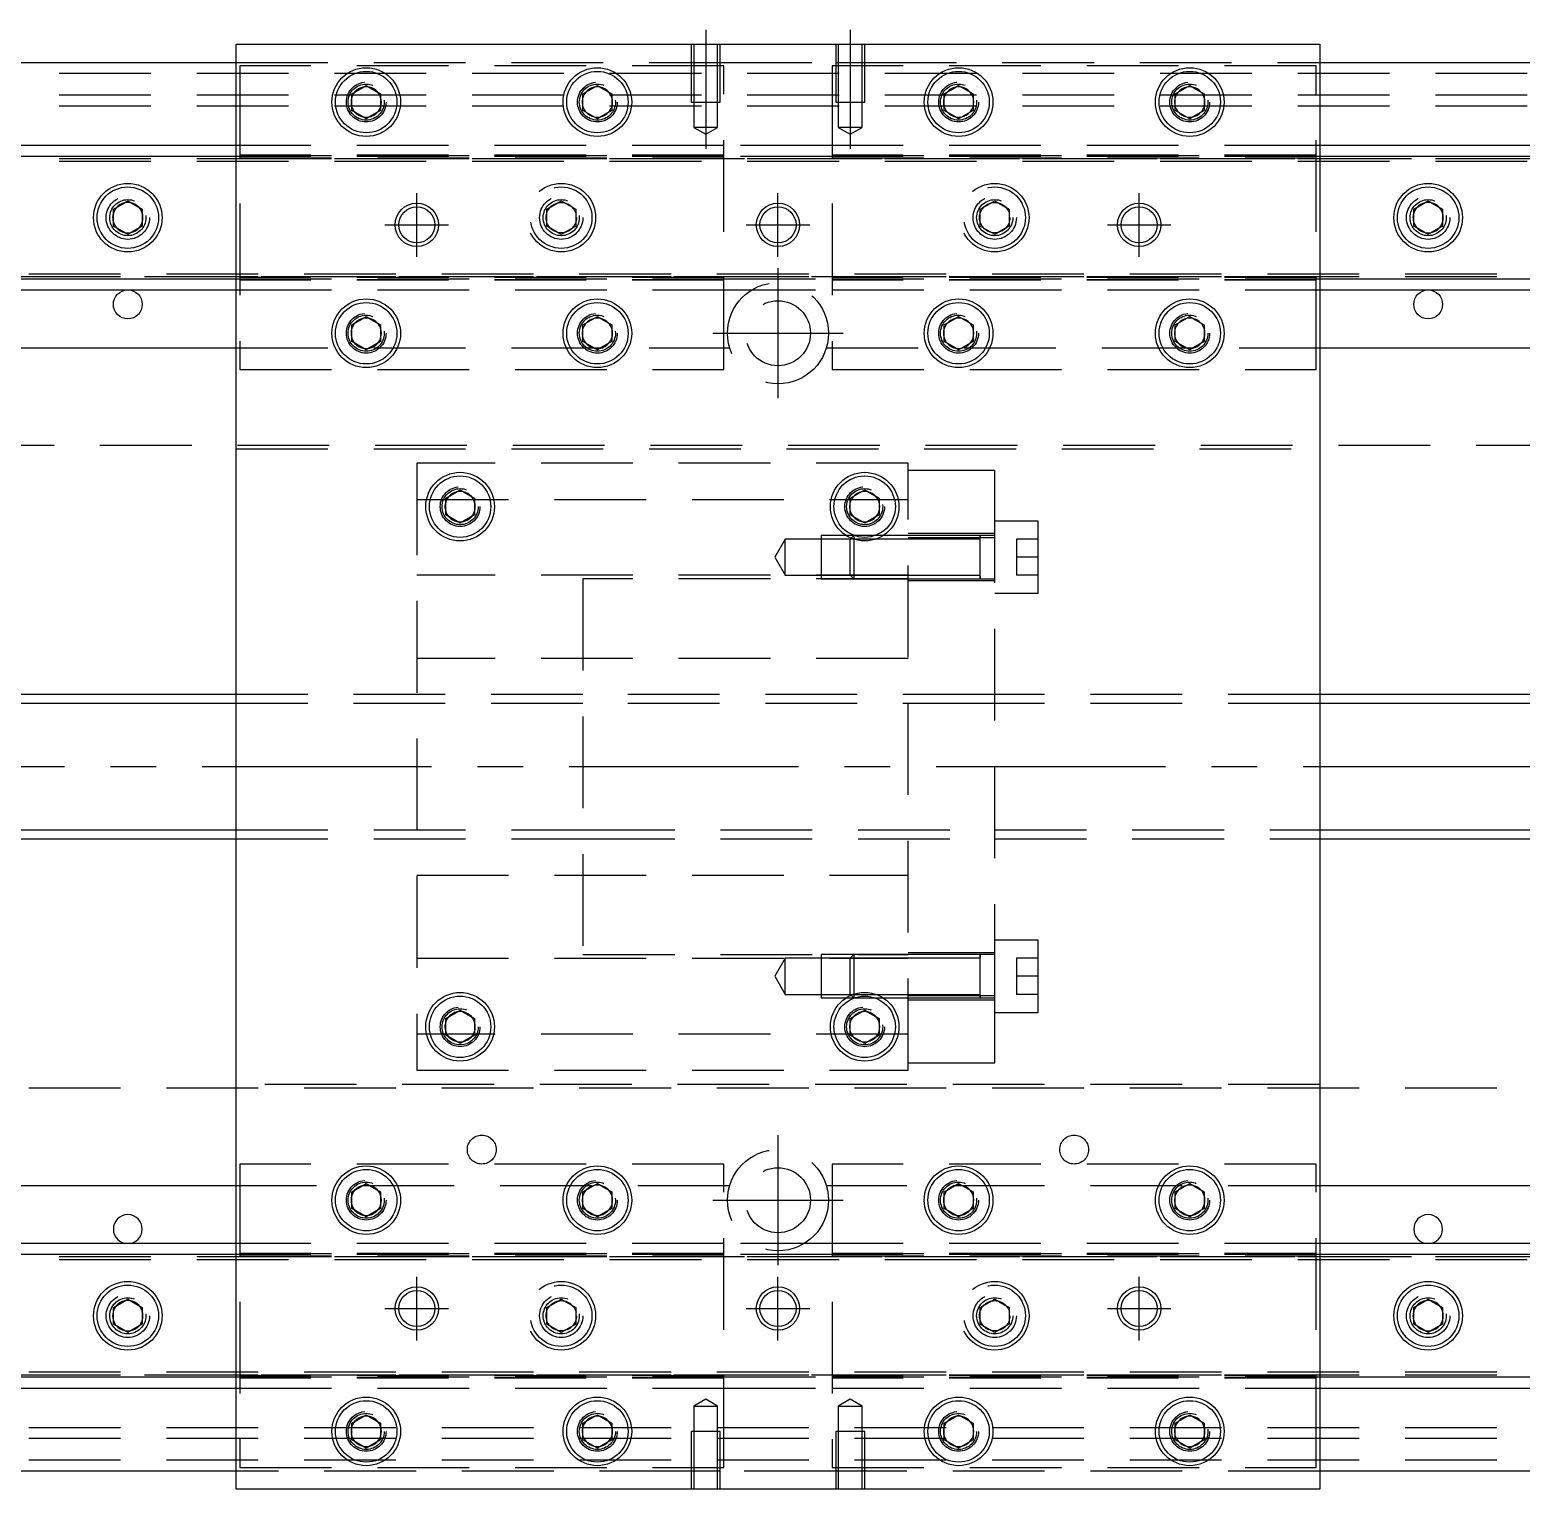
# Model space of a CAD drawing. Extents: x -20 to 803, y -295 to 102.
# Drawn here: x 186.4 to 392.9, y -100 to 102 of the extents above; entities that cross this region are included whole.
import ezdxf

# ---------------------------------------------------------------- set-up
doc = ezdxf.new("R2010")
doc.units = 0
doc.linetypes.add('CENTER', pattern=[50.8, 31.75, -6.35, 6.35, -6.35])
doc.linetypes.add('DASHED', pattern=[19.05, 12.7, -6.35])
doc.layers.get('0').update_dxf_attribs({"linetype": 'CONTINUOUS'})
doc.layers.add('CENTER', color=1, linetype='CENTER')

msp = doc.modelspace()

# ---------------------------------------------------------------- linework, layer by layer
at = {"color": 7, "linetype": 'CONTINUOUS'}
for p, q in [((215, -100), (215, 100)), ((215, 100), (365, 100)), ((365, 100), (365, -100)), ((0, 97.5), (215, 97.5)), ((365, 97.5), (580, 97.5)), ((231, 93.1547), (233, 94.309402)), ((231, 90.8453), (231, 93.1547)), ((233, 94.309402), (235, 93.1547)), ((235, 93.1547), (235, 90.8453)), ((263, 93.1547), (265, 94.309402)), ((263, 90.8453), (263, 93.1547)), ((265, 94.309402), (267, 93.1547)), ((267, 93.1547), (267, 90.8453)), ((313, 93.1547), (315, 94.309402)), ((313, 90.8453), (313, 93.1547)), ((315, 94.309402), (317, 93.1547)), ((317, 93.1547), (317, 90.8453)), ((345, 93.1547), (347, 94.309402)), ((345, 90.8453), (345, 93.1547)), ((347, 94.309402), (349, 93.1547)), ((349, 93.1547), (349, 90.8453)), ((233, 89.690598), (231, 90.8453)), ((235, 90.8453), (233, 89.690598)), ((265, 89.690598), (263, 90.8453)), ((267, 90.8453), (265, 89.690598)), ((315, 89.690598), (313, 90.8453)), ((317, 90.8453), (315, 89.690598)), ((347, 89.690598), (345, 90.8453)), ((349, 90.8453), (347, 89.690598)), ((215, 86), (0, 86)), ((580, 86), (365, 86)), ((215, 84.460392), (0, 84.460392)), ((580, 84.460392), (365, 84.460392)), ((198, 77.1547), (200, 78.309402)), ((198, 74.8453), (198, 77.1547)), ((200, 78.309402), (202, 77.1547)), ((202, 77.1547), (202, 74.8453)), ((378, 77.1547), (380, 78.309402)), ((378, 74.8453), (378, 77.1547)), ((380, 78.309402), (382, 77.1547)), ((382, 77.1547), (382, 74.8453)), ((200, 73.690598), (198, 74.8453)), ((202, 74.8453), (200, 73.690598)), ((380, 73.690598), (378, 74.8453)), ((382, 74.8453), (380, 73.690598)), ((0, 67.539608), (215, 67.539608)), ((365, 67.539608), (580, 67.539608)), ((0, 66), (215, 66)), ((365, 66), (580, 66)), ((231, 61.1547), (233, 62.309402)), ((233, 62.309402), (235, 61.1547)), ((263, 61.1547), (265, 62.309402)), ((265, 62.309402), (267, 61.1547)), ((313, 61.1547), (315, 62.309402)), ((315, 62.309402), (317, 61.1547)), ((345, 61.1547), (347, 62.309402)), ((347, 62.309402), (349, 61.1547)), ((231, 58.8453), (231, 61.1547)), ((235, 61.1547), (235, 58.8453)), ((263, 58.8453), (263, 61.1547)), ((267, 61.1547), (267, 58.8453)), ((313, 58.8453), (313, 61.1547)), ((317, 61.1547), (317, 58.8453)), ((345, 58.8453), (345, 61.1547)), ((349, 61.1547), (349, 58.8453)), ((176.708204, 58), (215, 58)), ((233, 57.690598), (231, 58.8453)), ((235, 58.8453), (233, 57.690598)), ((265, 57.690598), (263, 58.8453)), ((267, 58.8453), (265, 57.690598)), ((315, 57.690598), (313, 58.8453)), ((317, 58.8453), (315, 57.690598)), ((347, 57.690598), (345, 58.8453)), ((349, 58.8453), (347, 57.690598)), ((365, 58), (403.291796, 58)), ((244, 37.1547), (246, 38.309402)), ((246, 38.309402), (248, 37.1547)), ((300, 37.1547), (302, 38.309402)), ((302, 38.309402), (304, 37.1547)), ((244, 34.8453), (244, 37.1547)), ((248, 37.1547), (248, 34.8453)), ((300, 34.8453), (300, 37.1547)), ((304, 37.1547), (304, 34.8453)), ((246, 33.690598), (244, 34.8453)), ((248, 34.8453), (246, 33.690598)), ((302, 33.690598), (300, 34.8453)), ((304, 34.8453), (302, 33.690598)), ((318, 26.011846), (318, 26.012874)), ((215, 10), (28, 10)), ((523, 10), (365, 10)), ((28, -10), (215, -10)), ((365, -10), (523, -10)), ((300, -31.511852), (300.44468, -31.511852)), ((244, -34.8453), (246, -33.690598)), ((244, -37.1547), (244, -34.8453)), ((246, -33.690598), (248, -34.8453)), ((248, -34.8453), (248, -37.1547)), ((300, -34.8453), (302, -33.690598)), ((300, -37.1547), (300, -34.8453)), ((302, -33.690598), (304, -34.8453)), ((304, -34.8453), (304, -37.1547)), ((246, -38.309402), (244, -37.1547)), ((248, -37.1547), (246, -38.309402)), ((302, -38.309402), (300, -37.1547)), ((304, -37.1547), (302, -38.309402)), ((231, -58.8453), (233, -57.690598)), ((233, -57.690598), (235, -58.8453)), ((263, -58.8453), (265, -57.690598)), ((265, -57.690598), (267, -58.8453)), ((313, -58.8453), (315, -57.690598)), ((315, -57.690598), (317, -58.8453)), ((345, -58.8453), (347, -57.690598)), ((347, -57.690598), (349, -58.8453)), ((215, -58), (176.708204, -58)), ((231, -61.1547), (231, -58.8453)), ((235, -58.8453), (235, -61.1547)), ((263, -61.1547), (263, -58.8453)), ((267, -58.8453), (267, -61.1547)), ((313, -61.1547), (313, -58.8453)), ((317, -58.8453), (317, -61.1547)), ((345, -61.1547), (345, -58.8453)), ((349, -58.8453), (349, -61.1547)), ((403.291796, -58), (365, -58)), ((233, -62.309402), (231, -61.1547)), ((235, -61.1547), (233, -62.309402)), ((265, -62.309402), (263, -61.1547)), ((267, -61.1547), (265, -62.309402)), ((315, -62.309402), (313, -61.1547)), ((317, -61.1547), (315, -62.309402)), ((347, -62.309402), (345, -61.1547)), ((349, -61.1547), (347, -62.309402)), ((215, -66), (0, -66)), ((580, -66), (365, -66)), ((215, -67.539608), (0, -67.539608)), ((580, -67.539608), (365, -67.539608)), ((198, -74.8453), (200, -73.690598)), ((200, -73.690598), (202, -74.8453)), ((378, -74.8453), (380, -73.690598)), ((380, -73.690598), (382, -74.8453)), ((198, -77.1547), (198, -74.8453)), ((202, -74.8453), (202, -77.1547)), ((378, -77.1547), (378, -74.8453)), ((382, -74.8453), (382, -77.1547)), ((200, -78.309402), (198, -77.1547)), ((202, -77.1547), (200, -78.309402)), ((380, -78.309402), (378, -77.1547)), ((382, -77.1547), (380, -78.309402)), ((0, -84.460392), (215, -84.460392)), ((365, -84.460392), (580, -84.460392)), ((0, -86), (215, -86)), ((365, -86), (580, -86)), ((231, -90.8453), (233, -89.690598)), ((233, -89.690598), (235, -90.8453)), ((263, -90.8453), (265, -89.690598)), ((265, -89.690598), (267, -90.8453)), ((313, -90.8453), (315, -89.690598)), ((315, -89.690598), (317, -90.8453)), ((345, -90.8453), (347, -89.690598)), ((347, -89.690598), (349, -90.8453)), ((231, -93.1547), (231, -90.8453)), ((235, -90.8453), (235, -93.1547)), ((263, -93.1547), (263, -90.8453)), ((267, -90.8453), (267, -93.1547)), ((313, -93.1547), (313, -90.8453)), ((317, -90.8453), (317, -93.1547)), ((345, -93.1547), (345, -90.8453)), ((349, -90.8453), (349, -93.1547)), ((233, -94.309402), (231, -93.1547)), ((235, -93.1547), (233, -94.309402)), ((265, -94.309402), (263, -93.1547)), ((267, -93.1547), (265, -94.309402)), ((315, -94.309402), (313, -93.1547)), ((317, -93.1547), (315, -94.309402)), ((347, -94.309402), (345, -93.1547)), ((349, -93.1547), (347, -94.309402)), ((215, -97.5), (0, -97.5)), ((580, -97.5), (365, -97.5)), ((365, -100), (215, -100))]:
    msp.add_line(p, q, dxfattribs=at)
at = {"color": 3, "linetype": 'DASHED'}
for p, q in [((278.000006, 100), (278.000006, 92)), ((278.35, 100), (278.35, 92)), ((281.65, 92), (281.65, 100)), ((281.999994, 92), (281.999994, 100)), ((298.000006, 100), (298.000006, 92)), ((298.35, 100), (298.35, 92)), ((301.65, 92), (301.65, 100)), ((301.999994, 92), (301.999994, 100)), ((215, 97.5), (278.000006, 97.5)), ((278.000006, 97.5), (281.999994, 97.5)), ((281.999994, 97.5), (298.000006, 97.5)), ((298.000006, 97.5), (301.999994, 97.5)), ((301.999994, 97.5), (365, 97.5)), ((0, 96), (580, 96)), ((215.5, 97), (215.5, 55)), ((282.5, 97), (215.5, 97)), ((282.5, 55), (282.5, 97)), ((364.5, 97), (297.5, 97)), ((297.5, 97), (297.5, 55)), ((364.5, 55), (364.5, 97)), ((0, 93), (580, 93)), ((0, 91.5), (580, 91.5)), ((235.483582, 92.286038), (235.5, 92)), ((267.483582, 92.286038), (267.5, 92)), ((278.000006, 92), (281.999994, 92)), ((278.35, 92), (278.35, 88.5)), ((281.65, 88.5), (281.65, 92)), ((298.000006, 92), (301.999994, 92)), ((298.35, 92), (298.35, 88.5)), ((301.65, 88.5), (301.65, 92)), ((317.483582, 92.286038), (317.5, 92)), ((349.483582, 92.286038), (349.5, 92)), ((281.65, 88.5), (278.35, 88.5)), ((278.35, 88.5), (280, 87.547372)), ((280, 87.547372), (281.65, 88.5)), ((301.65, 88.5), (298.35, 88.5)), ((298.35, 88.5), (300, 87.547372)), ((300, 87.547372), (301.65, 88.5)), ((215.5, 86), (215, 86)), ((282.5, 86), (215.5, 86)), ((282.5, 84.643014), (215.5, 84.643014)), ((297.5, 86), (282.5, 86)), ((364.5, 86), (297.5, 86)), ((364.5, 84.643014), (297.5, 84.643014)), ((365, 86), (364.5, 86)), ((0, 84.204452), (215, 84.204452)), ((0, 84.2), (580, 84.2)), ((0, 83.8), (580, 83.8)), ((215.5, 84.460392), (215, 84.460392)), ((215, 84.204452), (215.5, 84.204452)), ((215.5, 84.6), (282.5, 84.6)), ((282.5, 84.460392), (215.5, 84.460392)), ((215.5, 84.3), (282.5, 84.3)), ((215.5, 84.204452), (364.5, 84.204452)), ((297.5, 84.460392), (282.5, 84.460392)), ((297.5, 84.6), (364.5, 84.6)), ((364.5, 84.460392), (297.5, 84.460392)), ((297.5, 84.3), (364.5, 84.3)), ((365, 84.460392), (364.5, 84.460392)), ((364.5, 84.204452), (365, 84.204452)), ((365, 84.204452), (580, 84.204452)), ((258, 77.1547), (260, 78.309402)), ((258, 74.8453), (258, 77.1547)), ((260, 78.309402), (262, 77.1547)), ((262, 77.1547), (262, 74.8453)), ((318, 77.1547), (320, 78.309402)), ((318, 74.8453), (318, 77.1547)), ((320, 78.309402), (322, 77.1547)), ((322, 77.1547), (322, 74.8453)), ((202.483582, 76.286038), (202.5, 76)), ((260, 73.690598), (258, 74.8453)), ((262, 74.8453), (260, 73.690598)), ((262.483582, 76.286038), (262.5, 76)), ((317.5, 76), (317.518502, 76.303588)), ((320, 73.690598), (318, 74.8453)), ((322, 74.8453), (320, 73.690598)), ((382.483582, 76.286038), (382.5, 76)), ((580, 68.2), (0, 68.2)), ((580, 67.8), (0, 67.8)), ((215, 67.795548), (0, 67.795548)), ((215.5, 67.795548), (215, 67.795548)), ((215, 67.539608), (215.5, 67.539608)), ((364.5, 67.795548), (215.5, 67.795548)), ((282.5, 67.7), (215.5, 67.7)), ((215.5, 67.539608), (282.5, 67.539608)), ((282.5, 67.4), (215.5, 67.4)), ((282.5, 67.356986), (215.5, 67.356986)), ((282.5, 67.539608), (297.5, 67.539608)), ((364.5, 67.7), (297.5, 67.7)), ((297.5, 67.539608), (364.5, 67.539608)), ((364.5, 67.4), (297.5, 67.4)), ((364.5, 67.356986), (297.5, 67.356986)), ((365, 67.795548), (364.5, 67.795548)), ((364.5, 67.539608), (365, 67.539608)), ((580, 67.795548), (365, 67.795548)), ((215, 66), (215.5, 66)), ((215.5, 66), (282.5, 66)), ((282.5, 66), (297.5, 66)), ((297.5, 66), (364.5, 66)), ((364.5, 66), (365, 66)), ((235.483582, 60.286038), (235.5, 60)), ((267.483582, 60.286038), (267.5, 60)), ((317.483582, 60.286038), (317.5, 60)), ((344.5, 60), (344.512884, 60.253488)), ((215, 58), (283.291796, 58)), ((296.708204, 58), (365, 58)), ((215.5, 55), (282.5, 55)), ((297.5, 55), (364.5, 55)), ((5.640312, 44.5), (580, 44.5)), ((215, 44), (365, 44)), ((308, 42), (240, 42)), ((240, 42), (240, -42)), ((308, -42), (308, 42)), ((320, 41), (308, 41)), ((320, 31.701734), (320, 41)), ((240, 37), (308, 37)), ((243.5, 36), (243.512884, 36.253488)), ((304.483582, 36.286038), (304.5, 36)), ((326, 34.011852), (320, 34.011852)), ((326, 24.011852), (326, 34.011852)), ((291, 31.511852), (289.556624, 29.011852)), ((291, 26.511852), (291, 31.511852)), ((296, 31.511852), (291, 31.511852)), ((296, 32.011846), (296, 26.011856)), ((299.419858, 32.011846), (296, 32.011846)), ((299.99998, 31.511852), (296, 31.511852)), ((300.49998, 32.011846), (299.419858, 32.011846)), ((300.124214, 31.636066), (300, 31.511852)), ((300, 26.511852), (300, 31.511852)), ((300.44468, 31.511852), (300, 31.511852)), ((300.5, 32.011852), (300.124214, 31.636066)), ((303.55532, 31.511852), (300.44468, 31.511852)), ((300.531284, 32.011846), (300.499994, 32.011846)), ((300.5, 32.011852), (300.5, 31.49306)), ((300.53127, 32.011852), (300.5, 32.011852)), ((300.5, 31.49306), (300.5, 26.011852)), ((303.46873, 32.011852), (300.53127, 32.011852)), ((303.468716, 32.011846), (300.531284, 32.011846)), ((304.580142, 32.011846), (303.468716, 32.011846)), ((304.580148, 32.011852), (303.46873, 32.011852)), ((308, 31.511852), (303.55532, 31.511852)), ((308, 32.011846), (304.580142, 32.011846)), ((308, 32.011852), (304.580148, 32.011852)), ((320, 32.261852), (308, 32.261852)), ((320, 31.701734), (308, 31.701734)), ((318.005, 32.011852), (308.00002, 32.011852)), ((318, 31.511852), (308.00002, 31.511852)), ((320, 32.011852), (317.995, 32.011852)), ((318, 31.662054), (318, 32.011852)), ((318, 32.011852), (318, 31.662054)), ((318, 26.361648), (318, 31.662054)), ((320, -31.701734), (320, 31.701734)), ((323, 31.511852), (323, 29.011852)), ((326, 31.511852), (323, 31.511852)), ((289.556624, 29.011852), (291, 26.511852)), ((326, 29.011852), (323, 29.011852)), ((323, 29.011852), (323, 26.511852)), ((308, 26.5), (240, 26.5)), ((263, 26), (263, -26)), ((308, 26), (263, 26)), ((291, 26.511852), (296, 26.511852)), ((296, 26.511852), (299.99998, 26.511852)), ((296, 26.011856), (300.49998, 26.011856)), ((300, 26.511852), (308, 26.511852)), ((300, 26.511852), (300.5, 26.011852)), ((300.5, 26.011856), (308, 26.011856)), ((300.5, 26.011852), (308, 26.011852)), ((308, 25.761852), (320, 25.761852)), ((308.00002, 26.511852), (318, 26.511852)), ((308.00002, 26.011852), (318.005, 26.011852)), ((317.995, 26.011852), (320, 26.011852)), ((318, 26.011852), (318, 26.361648)), ((318, 26.361648), (318, 26.011852)), ((326, 26.511852), (323, 26.511852)), ((320, 24.011852), (326, 24.011852)), ((308, 15), (240, 15)), ((262.99998, 10), (215, 10)), ((262.99998, 8.75), (215, 8.75)), ((320, 10), (263, 10)), ((320, 8.75), (263, 8.75)), ((365, 10), (320.00002, 10)), ((365, 8.75), (320.00002, 8.75)), ((215, -8.75), (262.99998, -8.75)), ((215, -10), (262.99998, -10)), ((263, -8.75), (320, -8.75)), ((263, -10), (320, -10)), ((320.00002, -8.75), (365, -8.75)), ((320.00002, -10), (365, -10)), ((240, -15), (308, -15)), ((326, -24.011852), (320, -24.011852)), ((326, -34.011852), (326, -24.011852)), ((240, -26.5), (308, -26.5)), ((263, -26), (308, -26)), ((291, -26.511852), (289.556624, -29.011852)), ((291, -31.511852), (291, -26.511852)), ((296, -26.511852), (291, -26.511852)), ((296, -26.011856), (296, -32.011846)), ((300.49998, -26.011856), (296, -26.011856)), ((299.99998, -26.511852), (296, -26.511852)), ((300.5, -26.011852), (300, -26.511852)), ((300, -31.511852), (300, -26.511852)), ((308, -26.511852), (300, -26.511852)), ((300.5, -26.011852), (300.5, -31.49306)), ((308, -26.011852), (300.5, -26.011852)), ((308, -26.011856), (300.5, -26.011856)), ((320, -25.761852), (308, -25.761852)), ((318.005, -26.011852), (308.00002, -26.011852)), ((318, -26.511852), (308.00002, -26.511852)), ((320, -26.011852), (317.995, -26.011852)), ((318, -26.511852), (318, -26.011846)), ((318, -26.361648), (318, -26.011852)), ((318, -26.011852), (318, -26.361648)), ((318, -31.662054), (318, -26.361648)), ((323, -26.511852), (323, -29.011852)), ((326, -26.511852), (323, -26.511852)), ((289.556624, -29.011852), (291, -31.511852)), ((326, -29.011852), (323, -29.011852)), ((323, -29.011852), (323, -31.511852)), ((291, -31.511852), (296, -31.511852)), ((296, -31.511852), (299.99998, -31.511852)), ((296, -32.011846), (299.419858, -32.011846)), ((299.419858, -32.011846), (300.49998, -32.011846)), ((300, -31.511852), (300.124214, -31.636066)), ((300.124214, -31.636066), (300.5, -32.011852)), ((300.44468, -31.511852), (303.55532, -31.511852)), ((300.499994, -32.011846), (300.531284, -32.011846)), ((300.5, -31.49306), (300.5, -32.011852)), ((300.5, -32.011852), (300.53127, -32.011852)), ((300.53127, -32.011852), (303.46873, -32.011852)), ((300.531284, -32.011846), (303.468716, -32.011846)), ((303.468716, -32.011846), (304.580142, -32.011846)), ((303.46873, -32.011852), (304.580148, -32.011852)), ((303.55532, -31.511852), (308, -31.511852)), ((304.580142, -32.011846), (308, -32.011846)), ((304.580148, -32.011852), (308, -32.011852)), ((320, -31.701734), (308, -31.701734)), ((320, -31.701734), (308, -31.701734)), ((308, -32.261852), (320, -32.261852)), ((308.00002, -31.511852), (318, -31.511852)), ((308.00002, -32.011852), (318.005, -32.011852)), ((317.995, -32.011852), (320, -32.011852)), ((318, -32.011856), (318, -31.511852)), ((318, -32.011852), (318, -31.662054)), ((318, -31.662054), (318, -32.011852)), ((320, -41), (320, -31.701734)), ((326, -31.511852), (323, -31.511852)), ((320, -34.011852), (326, -34.011852)), ((308, -37), (240, -37)), ((243.5, -36), (243.512884, -35.746512)), ((304.483582, -35.713962), (304.5, -36)), ((308, -41), (320, -41)), ((240, -42), (308, -42)), ((580, -44.5), (5.640312, -44.5)), ((365, -44), (215, -44)), ((282.5, -55), (215.5, -55)), ((215.5, -55), (215.5, -97)), ((282.5, -97), (282.5, -55)), ((364.5, -55), (297.5, -55)), ((297.5, -55), (297.5, -97)), ((364.5, -97), (364.5, -55)), ((283.291796, -58), (215, -58)), ((235.483582, -59.713962), (235.5, -60)), ((267.483582, -59.713962), (267.5, -60)), ((365, -58), (296.708204, -58)), ((317.483582, -59.713962), (317.5, -60)), ((349.483582, -59.713962), (349.5, -60)), ((215.5, -66), (215, -66)), ((282.5, -66), (215.5, -66)), ((297.5, -66), (282.5, -66)), ((364.5, -66), (297.5, -66)), ((365, -66), (364.5, -66)), ((0, -67.795548), (215, -67.795548)), ((0, -67.8), (580, -67.8)), ((215.5, -67.539608), (215, -67.539608)), ((215, -67.795548), (215.5, -67.795548)), ((282.5, -67.356986), (215.5, -67.356986)), ((215.5, -67.4), (282.5, -67.4)), ((282.5, -67.539608), (215.5, -67.539608)), ((215.5, -67.7), (282.5, -67.7)), ((215.5, -67.795548), (364.5, -67.795548)), ((297.5, -67.539608), (282.5, -67.539608)), ((364.5, -67.356986), (297.5, -67.356986)), ((297.5, -67.4), (364.5, -67.4)), ((364.5, -67.539608), (297.5, -67.539608)), ((297.5, -67.7), (364.5, -67.7)), ((365, -67.539608), (364.5, -67.539608)), ((364.5, -67.795548), (365, -67.795548)), ((365, -67.795548), (580, -67.795548)), ((0, -68.2), (580, -68.2)), ((258, -74.8453), (260, -73.690598)), ((260, -73.690598), (262, -74.8453)), ((318, -74.8453), (320, -73.690598)), ((320, -73.690598), (322, -74.8453)), ((202.483582, -75.713962), (202.5, -76)), ((258, -77.1547), (258, -74.8453)), ((262, -74.8453), (262, -77.1547)), ((262.483582, -75.713962), (262.5, -76)), ((317.5, -76), (317.518502, -75.696412)), ((318, -77.1547), (318, -74.8453)), ((322, -74.8453), (322, -77.1547)), ((382.483582, -75.713962), (382.5, -76)), ((260, -78.309402), (258, -77.1547)), ((262, -77.1547), (260, -78.309402)), ((320, -78.309402), (318, -77.1547)), ((322, -77.1547), (320, -78.309402)), ((580, -83.8), (0, -83.8)), ((580, -84.2), (0, -84.2)), ((215, -84.204452), (0, -84.204452)), ((215.5, -84.204452), (215, -84.204452)), ((215, -84.460392), (215.5, -84.460392)), ((364.5, -84.204452), (215.5, -84.204452)), ((282.5, -84.3), (215.5, -84.3)), ((215.5, -84.460392), (282.5, -84.460392)), ((282.5, -84.6), (215.5, -84.6)), ((282.5, -84.460392), (297.5, -84.460392)), ((364.5, -84.3), (297.5, -84.3)), ((297.5, -84.460392), (364.5, -84.460392)), ((364.5, -84.6), (297.5, -84.6)), ((365, -84.204452), (364.5, -84.204452)), ((364.5, -84.460392), (365, -84.460392)), ((580, -84.204452), (365, -84.204452)), ((215, -86), (215.5, -86)), ((282.5, -84.643014), (215.5, -84.643014)), ((215.5, -86), (282.5, -86)), ((282.5, -86), (297.5, -86)), ((364.5, -84.643014), (297.5, -84.643014)), ((297.5, -86), (364.5, -86)), ((364.5, -86), (365, -86)), ((280, -87.547372), (278.35, -88.5)), ((278.35, -88.5), (281.65, -88.5)), ((278.35, -88.5), (278.35, -92)), ((281.65, -88.5), (280, -87.547372)), ((281.65, -92), (281.65, -88.5)), ((300, -87.547372), (298.35, -88.5)), ((298.35, -88.5), (301.65, -88.5)), ((298.35, -88.5), (298.35, -92)), ((301.65, -88.5), (300, -87.547372)), ((301.65, -92), (301.65, -88.5)), ((580, -91.5), (0, -91.5)), ((230.5, -92), (230.512884, -91.746512)), ((262.5, -92), (262.518502, -91.696412)), ((281.999994, -92), (278.000006, -92)), ((278.000006, -92), (278.000006, -100)), ((278.35, -92), (278.35, -100)), ((281.65, -100), (281.65, -92)), ((281.999994, -100), (281.999994, -92)), ((301.999994, -92), (298.000006, -92)), ((298.000006, -92), (298.000006, -100)), ((298.35, -92), (298.35, -100)), ((301.65, -100), (301.65, -92)), ((301.999994, -100), (301.999994, -92)), ((312.5, -92), (312.518502, -91.696412)), ((349.483582, -91.713962), (349.5, -92)), ((580, -93), (0, -93)), ((580, -96), (0, -96)), ((215.5, -97), (282.5, -97)), ((297.5, -97), (364.5, -97)), ((278.000006, -97.5), (215, -97.5)), ((281.999994, -97.5), (278.000006, -97.5)), ((298.000006, -97.5), (281.999994, -97.5)), ((301.999994, -97.5), (298.000006, -97.5)), ((365, -97.5), (301.999994, -97.5))]:
    msp.add_line(p, q, dxfattribs=at)
at = {"color": 3, "linetype": 'CONTINUOUS'}
for p, q in [((215, 8.75), (28, 8.75)), ((523, 8.75), (365, 8.75)), ((28, -8.75), (215, -8.75)), ((365, -8.75), (523, -8.75))]:
    msp.add_line(p, q, dxfattribs=at)
at = {"color": 7, "linetype": 'CONTINUOUS'}
for centre, radius in [((233, 92), 4.75), ((233, 92), 4.25), ((265, 92), 4.75), ((265, 92), 4.25), ((315, 92), 4.75), ((315, 92), 4.25), ((347, 92), 4.75), ((347, 92), 4.25), ((200, 76), 4.75), ((380, 76), 4.75), ((200, 76), 4.25), ((380, 76), 4.25), ((240, 75), 2.5), ((290, 75), 3), ((290, 75), 2.5), ((340, 75), 2.5), ((200, 64), 2), ((233, 60), 4.75), ((233, 60), 4.25), ((265, 60), 4.75), ((265, 60), 4.25), ((315, 60), 4.75), ((315, 60), 4.25), ((347, 60), 4.75), ((347, 60), 4.25), ((380, 64), 2), ((246, 36), 4.75), ((246, 36), 4.25), ((302, 36), 4.75), ((302, 36), 4.25), ((246, -36), 4.75), ((246, -36), 4.25), ((302, -36), 4.75), ((302, -36), 4.25), ((233, -60), 4.75), ((265, -60), 4.75), ((315, -60), 4.75), ((347, -60), 4.75), ((233, -60), 4.25), ((265, -60), 4.25), ((315, -60), 4.25), ((347, -60), 4.25), ((200, -76), 4.75), ((200, -76), 4.25), ((290, -75), 3), ((380, -76), 4.75), ((380, -76), 4.25), ((240, -75), 2.5), ((290, -75), 2.5), ((340, -75), 2.5), ((233, -92), 4.75), ((233, -92), 4.25), ((265, -92), 4.75), ((265, -92), 4.25), ((315, -92), 4.75), ((315, -92), 4.25), ((347, -92), 4.75), ((347, -92), 4.25)]:
    msp.add_circle(centre, radius, dxfattribs=at)
at = {"color": 3, "linetype": 'DASHED'}
for centre, radius in [((233, 92), 2.75), ((233, 92), 2.5), ((265, 92), 2.75), ((265, 92), 2.5), ((315, 92), 2.75), ((315, 92), 2.5), ((347, 92), 2.75), ((347, 92), 2.5), ((260, 76), 4.75), ((320, 76), 4.75), ((200, 76), 3), ((200, 76), 2.5), ((260, 76), 4.25), ((260, 76), 3), ((260, 76), 2.5), ((320, 76), 4.25), ((320, 76), 3), ((320, 76), 2.5), ((380, 76), 3), ((380, 76), 2.5), ((260, 76), 2.1), ((320, 76), 2.1), ((290, 60), 7), ((290, 60), 4.5), ((233, 60), 2.75), ((233, 60), 2.5), ((265, 60), 2.75), ((265, 60), 2.5), ((315, 60), 2.75), ((315, 60), 2.5), ((347, 60), 2.75), ((347, 60), 2.5), ((246, 36), 2.75), ((246, 36), 2.5), ((302, 36), 2.75), ((302, 36), 2.5), ((246, -36), 2.75), ((246, -36), 2.5), ((302, -36), 2.75), ((302, -36), 2.5), ((249, -53), 2), ((331, -53), 2), ((290, -60), 7), ((290, -60), 4.5), ((233, -60), 2.75), ((233, -60), 2.5), ((265, -60), 2.75), ((265, -60), 2.5), ((315, -60), 2.75), ((315, -60), 2.5), ((347, -60), 2.75), ((347, -60), 2.5), ((260, -76), 4.75), ((260, -76), 4.25), ((320, -76), 4.75), ((320, -76), 4.25), ((200, -76), 3), ((200, -76), 2.5), ((260, -76), 3), ((260, -76), 2.5), ((260, -76), 2.1), ((320, -76), 3), ((320, -76), 2.5), ((320, -76), 2.1), ((380, -76), 3), ((380, -76), 2.5), ((233, -92), 2.75), ((233, -92), 2.5), ((265, -92), 2.75), ((265, -92), 2.5), ((315, -92), 2.75), ((315, -92), 2.5), ((347, -92), 2.75), ((347, -92), 2.5)]:
    msp.add_circle(centre, radius, dxfattribs=at)
at = {"color": 3, "linetype": 'CONTINUOUS'}
for centre in [(240, 75), (340, 75), (240, -75), (340, -75)]:
    msp.add_circle(centre, 3, dxfattribs=at)
at = {"color": 7, "linetype": 'CONTINUOUS'}
for centre, radius, start, end in [((233, 92), 2.1, 137.75279, 162.24721), ((233, 92), 2.1, 102.24721, 137.75279), ((233, 92), 2.1, 77.75279, 102.24721), ((233, 92), 2.1, 42.24721, 77.75279), ((233, 92), 2.1, 17.75279, 42.24721), ((265, 92), 2.1, 137.75279, 162.24721), ((265, 92), 2.1, 102.24721, 137.75279), ((265, 92), 2.1, 77.75279, 102.24721), ((265, 92), 2.1, 42.24721, 77.75279), ((265, 92), 2.1, 17.75279, 42.24721), ((315, 92), 2.1, 137.75279, 162.24721), ((315, 92), 2.1, 102.24721, 137.75279), ((315, 92), 2.1, 77.75279, 102.24721), ((315, 92), 2.1, 42.24721, 77.75279), ((315, 92), 2.1, 17.75279, 42.24721), ((347, 92), 2.1, 137.75279, 162.24721), ((347, 92), 2.1, 102.24721, 137.75279), ((347, 92), 2.1, 77.75279, 102.24721), ((347, 92), 2.1, 42.24721, 77.75279), ((347, 92), 2.1, 17.75279, 42.24721), ((233, 92), 2.1, 162.24721, 180), ((233, 92), 2.1, 180, 197.75279), ((233, 92), 2.1, 197.75279, 222.24721), ((233, 92), 2.1, 317.75279, 342.24721), ((233, 92), 2.1, 342.24721, 17.75279), ((265, 92), 2.1, 162.24721, 180), ((265, 92), 2.1, 180, 197.75279), ((265, 92), 2.1, 197.75279, 222.24721), ((265, 92), 2.1, 317.75279, 342.24721), ((265, 92), 2.1, 342.24721, 17.75279), ((315, 92), 2.1, 162.24721, 180), ((315, 92), 2.1, 180, 197.75279), ((315, 92), 2.1, 197.75279, 222.24721), ((315, 92), 2.1, 317.75279, 342.24721), ((315, 92), 2.1, 342.24721, 17.75279), ((347, 92), 2.1, 162.24721, 180), ((347, 92), 2.1, 180, 197.75279), ((347, 92), 2.1, 197.75279, 222.24721), ((347, 92), 2.1, 317.75279, 342.24721), ((347, 92), 2.1, 342.24721, 17.75279), ((233, 92), 2.1, 222.24721, 257.75279), ((233, 92), 2.1, 257.75279, 282.24721), ((233, 92), 2.1, 282.24721, 317.75279), ((265, 92), 2.1, 222.24721, 257.75279), ((265, 92), 2.1, 257.75279, 282.24721), ((265, 92), 2.1, 282.24721, 317.75279), ((315, 92), 2.1, 222.24721, 257.75279), ((315, 92), 2.1, 257.75279, 282.24721), ((315, 92), 2.1, 282.24721, 317.75279), ((347, 92), 2.1, 222.24721, 257.75279), ((347, 92), 2.1, 257.75279, 282.24721), ((347, 92), 2.1, 282.24721, 317.75279), ((200, 76), 2.1, 162.24721, 180), ((200, 76), 2.1, 137.75279, 162.24721), ((200, 76), 2.1, 102.24721, 137.75279), ((200, 76), 2.1, 77.75279, 102.24721), ((200, 76), 2.1, 42.24721, 77.75279), ((200, 76), 2.1, 17.75279, 42.24721), ((200, 76), 2.1, 342.24721, 17.75279), ((380, 76), 2.1, 162.24721, 180), ((380, 76), 2.1, 137.75279, 162.24721), ((380, 76), 2.1, 102.24721, 137.75279), ((380, 76), 2.1, 77.75279, 102.24721), ((380, 76), 2.1, 42.24721, 77.75279), ((380, 76), 2.1, 17.75279, 42.24721), ((380, 76), 2.1, 342.24721, 17.75279), ((200, 76), 2.1, 180, 197.75279), ((200, 76), 2.1, 197.75279, 222.24721), ((200, 76), 2.1, 222.24721, 257.75279), ((200, 76), 2.1, 282.24721, 317.75279), ((200, 76), 2.1, 317.75279, 342.24721), ((380, 76), 2.1, 180, 197.75279), ((380, 76), 2.1, 197.75279, 222.24721), ((380, 76), 2.1, 222.24721, 257.75279), ((380, 76), 2.1, 282.24721, 317.75279), ((380, 76), 2.1, 317.75279, 342.24721), ((200, 76), 2.1, 257.75279, 282.24721), ((380, 76), 2.1, 257.75279, 282.24721), ((233, 60), 2.1, 102.24721, 137.75279), ((233, 60), 2.1, 77.75279, 102.24721), ((233, 60), 2.1, 42.24721, 77.75279), ((265, 60), 2.1, 102.24721, 137.75279), ((265, 60), 2.1, 77.75279, 102.24721), ((265, 60), 2.1, 42.24721, 77.75279), ((315, 60), 2.1, 102.24721, 137.75279), ((315, 60), 2.1, 77.75279, 102.24721), ((315, 60), 2.1, 42.24721, 77.75279), ((347, 60), 2.1, 102.24721, 137.75279), ((347, 60), 2.1, 77.75279, 102.24721), ((347, 60), 2.1, 42.24721, 77.75279), ((233, 60), 2.1, 162.24721, 180), ((233, 60), 2.1, 180, 197.75279), ((233, 60), 2.1, 137.75279, 162.24721), ((233, 60), 2.1, 17.75279, 42.24721), ((233, 60), 2.1, 342.24721, 17.75279), ((265, 60), 2.1, 162.24721, 180), ((265, 60), 2.1, 180, 197.75279), ((265, 60), 2.1, 137.75279, 162.24721), ((265, 60), 2.1, 17.75279, 42.24721), ((265, 60), 2.1, 342.24721, 17.75279), ((315, 60), 2.1, 162.24721, 180), ((315, 60), 2.1, 180, 197.75279), ((315, 60), 2.1, 137.75279, 162.24721), ((315, 60), 2.1, 17.75279, 42.24721), ((315, 60), 2.1, 342.24721, 17.75279), ((347, 60), 2.1, 162.24721, 180), ((347, 60), 2.1, 180, 197.75279), ((347, 60), 2.1, 137.75279, 162.24721), ((347, 60), 2.1, 17.75279, 42.24721), ((347, 60), 2.1, 342.24721, 17.75279), ((233, 60), 2.1, 197.75279, 222.24721), ((233, 60), 2.1, 222.24721, 257.75279), ((233, 60), 2.1, 257.75279, 282.24721), ((233, 60), 2.1, 282.24721, 317.75279), ((233, 60), 2.1, 317.75279, 342.24721), ((265, 60), 2.1, 197.75279, 222.24721), ((265, 60), 2.1, 222.24721, 257.75279), ((265, 60), 2.1, 257.75279, 282.24721), ((265, 60), 2.1, 282.24721, 317.75279), ((265, 60), 2.1, 317.75279, 342.24721), ((315, 60), 2.1, 197.75279, 222.24721), ((315, 60), 2.1, 222.24721, 257.75279), ((315, 60), 2.1, 257.75279, 282.24721), ((315, 60), 2.1, 282.24721, 317.75279), ((315, 60), 2.1, 317.75279, 342.24721), ((347, 60), 2.1, 197.75279, 222.24721), ((347, 60), 2.1, 222.24721, 257.75279), ((347, 60), 2.1, 257.75279, 282.24721), ((347, 60), 2.1, 282.24721, 317.75279), ((347, 60), 2.1, 317.75279, 342.24721), ((246, 36), 2.1, 137.75279, 162.24721), ((246, 36), 2.1, 102.24721, 137.75279), ((246, 36), 2.1, 77.75279, 102.24721), ((246, 36), 2.1, 42.24721, 77.75279), ((246, 36), 2.1, 17.75279, 42.24721), ((302, 36), 2.1, 137.75279, 162.24721), ((302, 36), 2.1, 102.24721, 137.75279), ((302, 36), 2.1, 77.75279, 102.24721), ((302, 36), 2.1, 42.24721, 77.75279), ((302, 36), 2.1, 17.75279, 42.24721), ((246, 36), 2.1, 162.24721, 180), ((246, 36), 2.1, 180, 197.75279), ((246, 36), 2.1, 197.75279, 222.24721), ((246, 36), 2.1, 317.75279, 342.24721), ((246, 36), 2.1, 342.24721, 17.75279), ((302, 36), 2.1, 162.24721, 180), ((302, 36), 2.1, 180, 197.75279), ((302, 36), 2.1, 197.75279, 222.24721), ((302, 36), 2.1, 317.75279, 342.24721), ((302, 36), 2.1, 342.24721, 17.75279), ((246, 36), 2.1, 222.24721, 257.75279), ((246, 36), 2.1, 257.75279, 282.24721), ((246, 36), 2.1, 282.24721, 317.75279), ((302, 36), 2.1, 222.24721, 257.75279), ((302, 36), 2.1, 257.75279, 282.24721), ((302, 36), 2.1, 282.24721, 317.75279), ((246, -36), 2.1, 137.75279, 162.24721), ((246, -36), 2.1, 102.24721, 137.75279), ((246, -36), 2.1, 77.75279, 102.24721), ((246, -36), 2.1, 42.24721, 77.75279), ((246, -36), 2.1, 17.75279, 42.24721), ((302, -36), 2.1, 137.75279, 162.24721), ((302, -36), 2.1, 102.24721, 137.75279), ((302, -36), 2.1, 77.75279, 102.24721), ((302, -36), 2.1, 42.24721, 77.75279), ((302, -36), 2.1, 17.75279, 42.24721), ((246, -36), 2.1, 162.24721, 180), ((246, -36), 2.1, 180, 197.75279), ((246, -36), 2.1, 197.75279, 222.24721), ((246, -36), 2.1, 317.75279, 342.24721), ((246, -36), 2.1, 342.24721, 17.75279), ((302, -36), 2.1, 162.24721, 180), ((302, -36), 2.1, 180, 197.75279), ((302, -36), 2.1, 197.75279, 222.24721), ((302, -36), 2.1, 317.75279, 342.24721), ((302, -36), 2.1, 342.24721, 17.75279), ((246, -36), 2.1, 222.24721, 257.75279), ((246, -36), 2.1, 257.75279, 282.24721), ((246, -36), 2.1, 282.24721, 317.75279), ((302, -36), 2.1, 222.24721, 257.75279), ((302, -36), 2.1, 257.75279, 282.24721), ((302, -36), 2.1, 282.24721, 317.75279), ((233, -60), 2.1, 162.24721, 180), ((233, -60), 2.1, 137.75279, 162.24721), ((233, -60), 2.1, 102.24721, 137.75279), ((233, -60), 2.1, 77.75279, 102.24721), ((233, -60), 2.1, 42.24721, 77.75279), ((233, -60), 2.1, 17.75279, 42.24721), ((233, -60), 2.1, 342.24721, 17.75279), ((265, -60), 2.1, 162.24721, 180), ((265, -60), 2.1, 137.75279, 162.24721), ((265, -60), 2.1, 102.24721, 137.75279), ((265, -60), 2.1, 77.75279, 102.24721), ((265, -60), 2.1, 42.24721, 77.75279), ((265, -60), 2.1, 17.75279, 42.24721), ((265, -60), 2.1, 342.24721, 17.75279), ((315, -60), 2.1, 162.24721, 180), ((315, -60), 2.1, 137.75279, 162.24721), ((315, -60), 2.1, 102.24721, 137.75279), ((315, -60), 2.1, 77.75279, 102.24721), ((315, -60), 2.1, 42.24721, 77.75279), ((315, -60), 2.1, 17.75279, 42.24721), ((315, -60), 2.1, 342.24721, 17.75279), ((347, -60), 2.1, 162.24721, 180), ((347, -60), 2.1, 137.75279, 162.24721), ((347, -60), 2.1, 102.24721, 137.75279), ((347, -60), 2.1, 77.75279, 102.24721), ((347, -60), 2.1, 42.24721, 77.75279), ((347, -60), 2.1, 17.75279, 42.24721), ((347, -60), 2.1, 342.24721, 17.75279), ((233, -60), 2.1, 180, 197.75279), ((233, -60), 2.1, 197.75279, 222.24721), ((233, -60), 2.1, 222.24721, 257.75279), ((233, -60), 2.1, 282.24721, 317.75279), ((233, -60), 2.1, 317.75279, 342.24721), ((265, -60), 2.1, 180, 197.75279), ((265, -60), 2.1, 197.75279, 222.24721), ((265, -60), 2.1, 222.24721, 257.75279), ((265, -60), 2.1, 282.24721, 317.75279), ((265, -60), 2.1, 317.75279, 342.24721), ((315, -60), 2.1, 180, 197.75279), ((315, -60), 2.1, 197.75279, 222.24721), ((315, -60), 2.1, 222.24721, 257.75279), ((315, -60), 2.1, 282.24721, 317.75279), ((315, -60), 2.1, 317.75279, 342.24721), ((347, -60), 2.1, 180, 197.75279), ((347, -60), 2.1, 197.75279, 222.24721), ((347, -60), 2.1, 222.24721, 257.75279), ((347, -60), 2.1, 282.24721, 317.75279), ((347, -60), 2.1, 317.75279, 342.24721), ((200, -64), 2, 90, 270), ((200, -64), 2, 270, 90), ((233, -60), 2.1, 257.75279, 282.24721), ((265, -60), 2.1, 257.75279, 282.24721), ((315, -60), 2.1, 257.75279, 282.24721), ((347, -60), 2.1, 257.75279, 282.24721), ((380, -64), 2, 90, 270), ((380, -64), 2, 270, 90), ((200, -76), 2.1, 102.24721, 137.75279), ((200, -76), 2.1, 77.75279, 102.24721), ((200, -76), 2.1, 42.24721, 77.75279), ((380, -76), 2.1, 102.24721, 137.75279), ((380, -76), 2.1, 77.75279, 102.24721), ((380, -76), 2.1, 42.24721, 77.75279), ((200, -76), 2.1, 162.24721, 180), ((200, -76), 2.1, 180, 197.75279), ((200, -76), 2.1, 137.75279, 162.24721), ((200, -76), 2.1, 17.75279, 42.24721), ((200, -76), 2.1, 342.24721, 17.75279), ((380, -76), 2.1, 162.24721, 180), ((380, -76), 2.1, 180, 197.75279), ((380, -76), 2.1, 137.75279, 162.24721), ((380, -76), 2.1, 17.75279, 42.24721), ((380, -76), 2.1, 342.24721, 17.75279), ((200, -76), 2.1, 197.75279, 222.24721), ((200, -76), 2.1, 222.24721, 257.75279), ((200, -76), 2.1, 257.75279, 282.24721), ((200, -76), 2.1, 282.24721, 317.75279), ((200, -76), 2.1, 317.75279, 342.24721), ((380, -76), 2.1, 197.75279, 222.24721), ((380, -76), 2.1, 222.24721, 257.75279), ((380, -76), 2.1, 257.75279, 282.24721), ((380, -76), 2.1, 282.24721, 317.75279), ((380, -76), 2.1, 317.75279, 342.24721), ((233, -92), 2.1, 137.75279, 162.24721), ((233, -92), 2.1, 102.24721, 137.75279), ((233, -92), 2.1, 77.75279, 102.24721), ((233, -92), 2.1, 42.24721, 77.75279), ((233, -92), 2.1, 17.75279, 42.24721), ((265, -92), 2.1, 137.75279, 162.24721), ((265, -92), 2.1, 102.24721, 137.75279), ((265, -92), 2.1, 77.75279, 102.24721), ((265, -92), 2.1, 42.24721, 77.75279), ((265, -92), 2.1, 17.75279, 42.24721), ((315, -92), 2.1, 137.75279, 162.24721), ((315, -92), 2.1, 102.24721, 137.75279), ((315, -92), 2.1, 77.75279, 102.24721), ((315, -92), 2.1, 42.24721, 77.75279), ((315, -92), 2.1, 17.75279, 42.24721), ((347, -92), 2.1, 137.75279, 162.24721), ((347, -92), 2.1, 102.24721, 137.75279), ((347, -92), 2.1, 77.75279, 102.24721), ((347, -92), 2.1, 42.24721, 77.75279), ((347, -92), 2.1, 17.75279, 42.24721), ((233, -92), 2.1, 162.24721, 180), ((233, -92), 2.1, 180, 197.75279), ((233, -92), 2.1, 197.75279, 222.24721), ((233, -92), 2.1, 317.75279, 342.24721), ((233, -92), 2.1, 342.24721, 17.75279), ((265, -92), 2.1, 162.24721, 180), ((265, -92), 2.1, 180, 197.75279), ((265, -92), 2.1, 197.75279, 222.24721), ((265, -92), 2.1, 317.75279, 342.24721), ((265, -92), 2.1, 342.24721, 17.75279), ((315, -92), 2.1, 162.24721, 180), ((315, -92), 2.1, 180, 197.75279), ((315, -92), 2.1, 197.75279, 222.24721), ((315, -92), 2.1, 317.75279, 342.24721), ((315, -92), 2.1, 342.24721, 17.75279), ((347, -92), 2.1, 162.24721, 180), ((347, -92), 2.1, 180, 197.75279), ((347, -92), 2.1, 197.75279, 222.24721), ((347, -92), 2.1, 317.75279, 342.24721), ((347, -92), 2.1, 342.24721, 17.75279), ((233, -92), 2.1, 222.24721, 257.75279), ((233, -92), 2.1, 257.75279, 282.24721), ((233, -92), 2.1, 282.24721, 317.75279), ((265, -92), 2.1, 222.24721, 257.75279), ((265, -92), 2.1, 257.75279, 282.24721), ((265, -92), 2.1, 282.24721, 317.75279), ((315, -92), 2.1, 222.24721, 257.75279), ((315, -92), 2.1, 257.75279, 282.24721), ((315, -92), 2.1, 282.24721, 317.75279), ((347, -92), 2.1, 222.24721, 257.75279), ((347, -92), 2.1, 257.75279, 282.24721), ((347, -92), 2.1, 282.24721, 317.75279)]:
    msp.add_arc(centre, radius, start, end, dxfattribs=at)
at = {"color": 3, "linetype": 'DASHED'}
msp.add_arc((230, 60), 7, 341.96968, 343.39845, dxfattribs=at)
at = {"layer": 'CENTER', "color": 1, "linetype": 'CENTER'}
for p, q in [((280, 102), (280, 85.547372)), ((300, 102), (300, 85.547372)), ((240, 70.6), (240, 79.4)), ((290, 70.6), (290, 79.4)), ((340, 70.6), (340, 79.4)), ((235.6, 75), (244.4, 75)), ((285.6, 75), (294.4, 75)), ((335.6, 75), (344.4, 75)), ((290, 69), (290, 51)), ((281, 60), (299, 60)), ((648.445, 0), (-20, 0)), ((290, -51), (290, -69)), ((281, -60), (299, -60)), ((240, -79.4), (240, -70.6)), ((290, -79.4), (290, -70.6)), ((340, -79.4), (340, -70.6)), ((235.6, -75), (244.4, -75)), ((285.6, -75), (294.4, -75)), ((335.6, -75), (344.4, -75))]:
    msp.add_line(p, q, dxfattribs=at)

doc.saveas('drawing.dxf')
